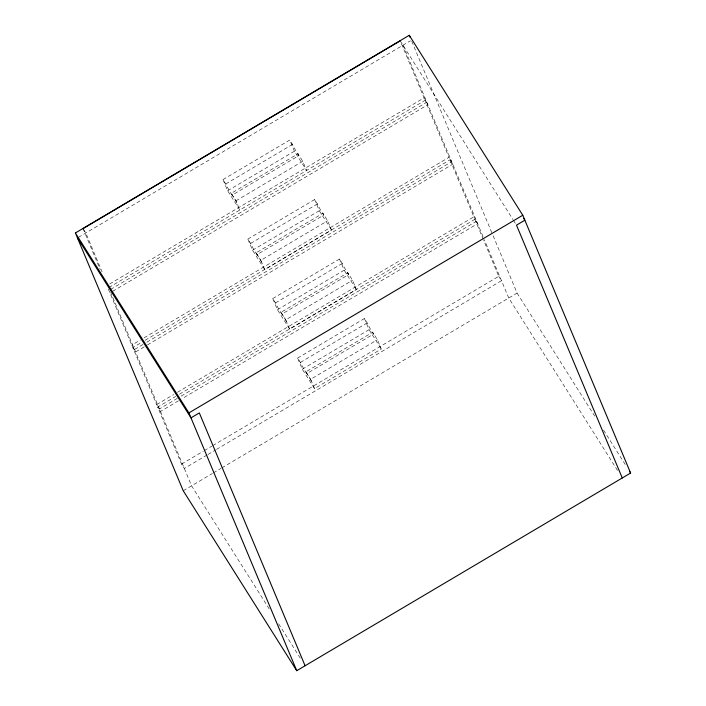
<?xml version="1.0" encoding="UTF-8"?>
<svg xmlns="http://www.w3.org/2000/svg" width="706" height="706" viewBox="0 0 706 706"><rect width="100%" height="100%" fill="white"/><g stroke="black" fill="none" stroke-linecap="round" stroke-linejoin="round"><path stroke-width="0.53" stroke-dasharray="3.53 2.65" d="M78.392 237.375L410.407 40.807M222.972 179.589L289.751 140.062L292.505 144.43A9.716 0.609 59.4 0 0 298.797 155.647L232.018 195.183A9.716 0.609 59.4 0 1 225.735 183.966L222.972 179.589L227.641 190.744L239.863 210.114L235.972 200.822L231.241 193.32L298.02 153.784L302.742 161.286L306.633 170.578L294.42 151.216L289.751 140.062M225.735 183.966L292.505 144.43M227.641 190.744L294.42 151.216M235.972 200.822L302.742 161.286M109.739 283.936L424.077 97.834L401.061 42.828M108.883 287.536L425.109 100.314L427.871 104.691L111.645 291.913M110.604 289.434L426.83 102.211L424.077 97.834M247.859 239.078L314.638 199.551L317.391 203.919A9.716 0.609 59.4 0 0 323.683 215.136L256.905 254.672A9.716 0.609 59.4 0 1 250.621 243.455L247.859 239.078L252.527 250.233L264.75 269.604L331.52 230.077L327.628 220.775L322.898 213.283L256.128 252.81L261.635 262.164M250.621 243.455L317.391 203.919M252.527 250.233L319.297 210.706L314.638 199.551M264.75 269.604L260.858 260.311L327.628 220.775M143.062 344.44L134.546 349.479L131.784 345.11L140.309 340.063M144.095 337.821L448.963 157.332L425.109 100.314M177.418 398.325L159.432 408.977L156.67 404.6L132.825 347.59L141.341 342.542M145.127 340.301L449.996 159.812L452.758 164.18L145.048 346.355M146.848 342.198L451.716 161.7L448.963 157.332M144.103 346.92L135.578 351.959L132.825 347.59M272.745 298.576L339.524 259.04L342.278 263.417A9.716 0.609 59.4 0 0 348.561 274.625L281.791 314.161A9.716 0.609 59.4 0 1 275.508 302.945L272.745 298.576L277.414 309.731L289.628 329.093L356.406 289.566L352.515 280.264L347.784 272.772L281.014 312.299L286.521 321.662M275.508 302.945L342.278 263.417M277.414 309.731L344.184 270.195L339.524 259.04M289.628 329.093L285.745 319.8L352.515 280.264M156.67 404.6L173.711 394.513M177.497 392.271L473.841 216.821L449.996 159.812M207.034 455.008L184.319 468.466L181.557 464.089L157.703 407.08L175.697 396.428M179.483 394.186L474.882 219.301L477.644 223.67L182.245 398.563M181.204 396.084L476.603 221.19L473.841 216.821M178.459 400.805L160.465 411.448L157.703 407.08M297.632 358.066L364.402 318.53L367.164 322.907A9.716 0.609 59.4 0 0 373.448 334.123L306.678 373.65A9.716 0.609 59.4 0 1 300.394 362.434L297.632 358.066L302.3 369.22L314.514 388.591L381.293 349.055L377.401 339.762L372.671 332.261L305.901 371.797L311.408 381.152M300.394 362.434L367.164 322.907M302.3 369.22L369.07 329.684L364.402 318.53M314.514 388.591L310.631 379.29L377.401 339.762M181.557 464.089L203.328 451.196M204.281 450.64L211.853 446.157M212.797 445.592L498.727 276.311L483.672 240.305M207.988 454.452L215.559 449.969M216.504 449.404L501.489 280.688L498.727 276.311M183.225 490.758L212.4 473.488M213.353 472.923L220.925 468.44M221.869 467.875L517.092 293.096L492.885 235.213M400.223 40.824L512.971 219.548M513.562 220.484L515.327 223.281M517.092 293.096L594.734 416.161M603.559 430.148L625.904 465.581M617.556 470.523L508.752 298.038L484.334 239.678M319.297 210.706L331.52 230.077M344.184 270.195L356.406 289.566M369.07 329.684L381.293 349.055M236.748 202.675L231.241 193.32M256.128 252.81L260.858 260.311M281.014 312.299L285.745 319.8M305.901 371.797L310.631 379.29M83.599 229.476L85.805 232.98L102.123 271.986M269.215 608.881L191.573 485.816L110.692 292.469M278.623 623.804L300.977 659.236M411.757 41.275L492.461 234.198M402.985 45.202L483.919 238.672M474.882 219.301L483.248 239.299M298.02 153.784L298.797 155.647M322.898 213.283L323.683 215.136M347.784 272.772L348.561 274.625M372.671 332.261L373.448 334.123M83.052 228.603L100.208 269.613M108.353 289.098L131.784 345.11"/><path stroke-width="1.06" d="M75.392 232.962L409.259 35.3L522.775 215.242L630.608 473.038L296.741 670.7L183.225 490.758L75.392 232.962L188.908 412.904L296.741 670.7M83.052 228.603L400.223 40.824M188.908 412.904L522.775 215.242M523.675 218.339L524.849 220.201L516.501 225.143L622.268 477.98M629.434 471.176L630.608 473.038M77.466 237.922L190.982 417.864L199.321 412.922L305.089 665.758M409.259 35.3L410.089 37.286"/></g></svg>
